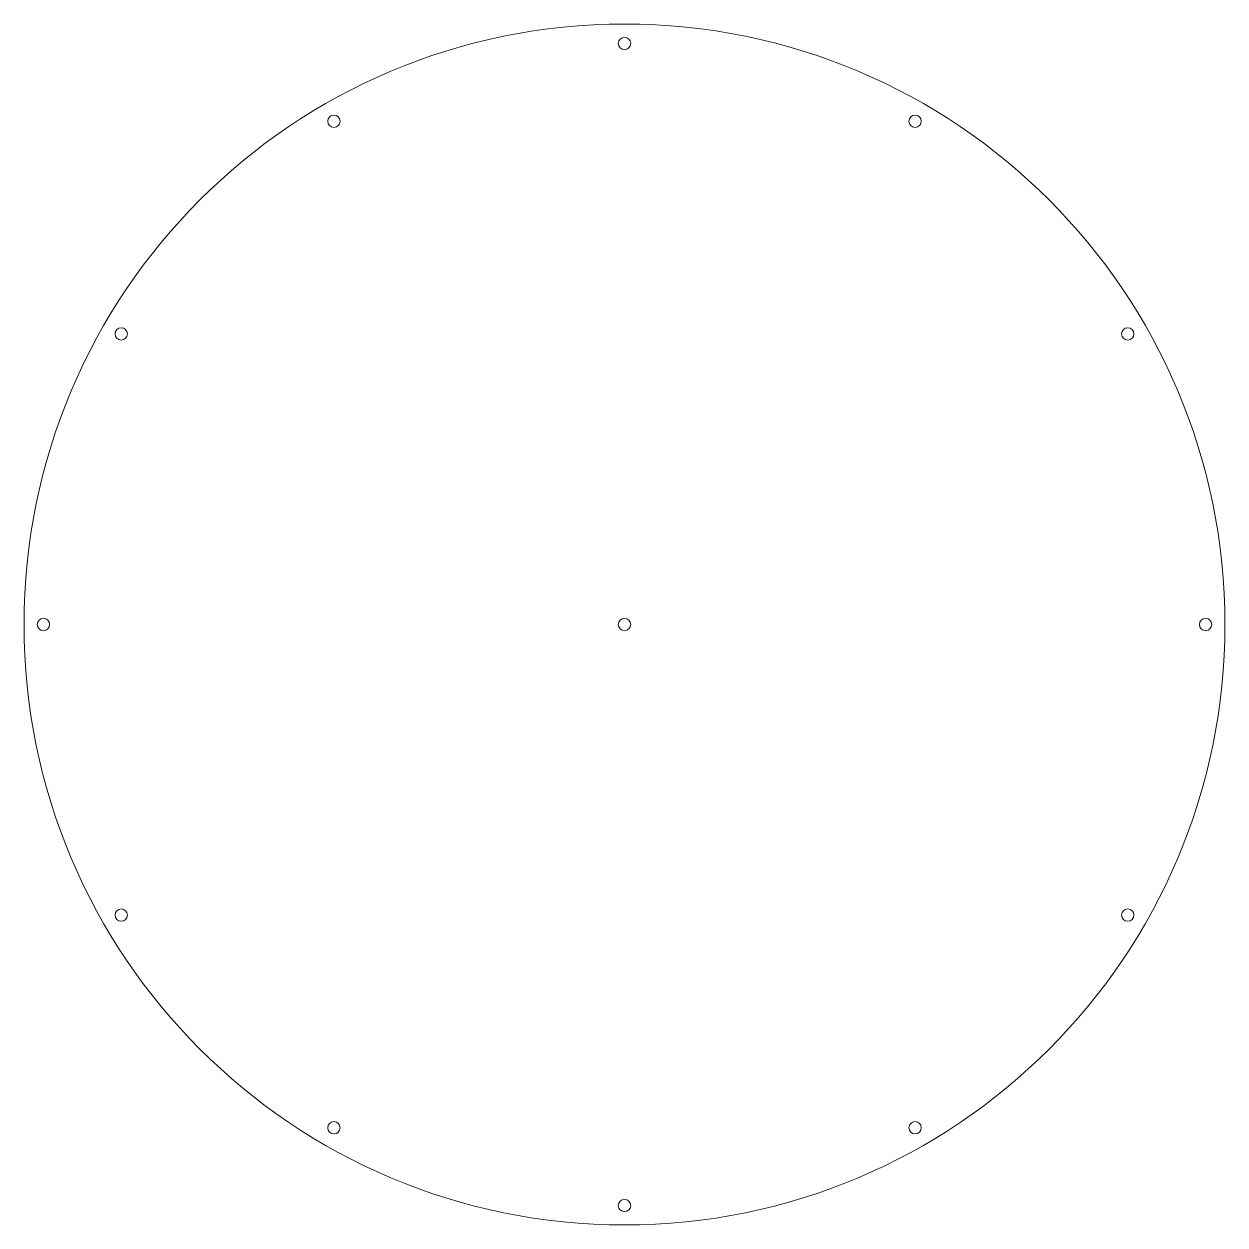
# Model space of a CAD drawing. Header units: millimetres. Extents: x -155 to 155, y -155 to 155.
import ezdxf

# ---------------------------------------------------------------- set-up
doc = ezdxf.new("R2010")
doc.units = ezdxf.units.MM

msp = doc.modelspace()

# ---------------------------------------------------------------- linework, layer by layer
at = {"color": 7, "linetype": 'Continuous', "lineweight": 15}
for centre, radius in [((0, 0), 155), ((0, 150), 1.6), ((-75, 129.9), 1.6), ((75, 129.9), 1.6), ((-129.9, 75), 1.6), ((129.9, 75), 1.6), ((-150, 0), 1.6), ((0, 0), 1.6), ((150, 0), 1.6), ((-129.9, -75), 1.6), ((129.9, -75), 1.6), ((-75, -129.9), 1.6), ((75, -129.9), 1.6), ((0, -150), 1.6)]:
    msp.add_circle(centre, radius, dxfattribs=at)

doc.saveas('drawing.dxf')
